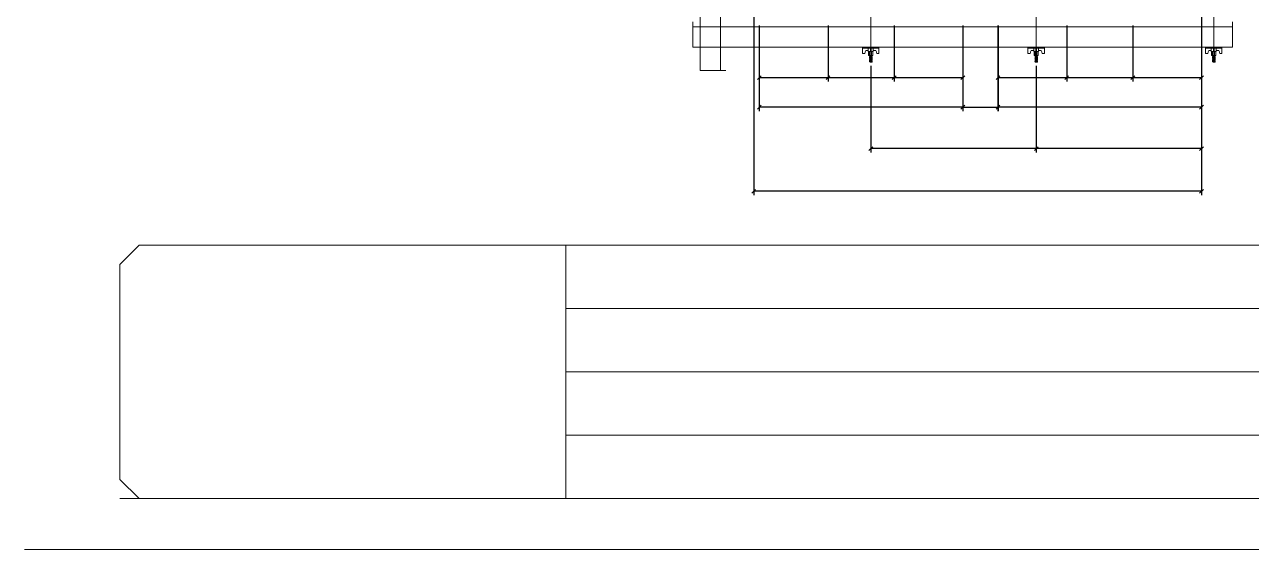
# Model space of a CAD drawing. Header units: metres. Extents: x 2743 to 9023, y 3809 to 6007.
# Drawn here: x 5940 to 6904, y 4957 to 5370 of the extents above; entities that cross this region are included whole.
import ezdxf

# ---------------------------------------------------------------- set-up
doc = ezdxf.new("R2010")
doc.units = ezdxf.units.M
for name, color, linetype in [('COTA', 7, 'Continuous'), ('Hachura', 7, 'Continuous'), ('Perfil Metálico', 7, 'Continuous'), ('SARRAFO DE PRESSAO', 7, 'Continuous')]:
    doc.layers.add(name, color=color, linetype=linetype)

msp = doc.modelspace()

# ---------------------------------------------------------------- linework, layer by layer
at = {"layer": 'COTA', "color": 241, "lineweight": 25}
for p, q in [((6512.9, 5383.17), (6512.9, 5235.77)), ((6864.89, 5383.13), (6864.89, 5235.77)), ((6864.89, 5383.13), (6864.89, 5269.3)), ((6517.27, 5369.13), (6517.27, 5325.2)), ((6517.27, 5369.13), (6517.27, 5301.91)), ((6571.27, 5369.13), (6571.27, 5325.2)), ((6571.27, 5369.13), (6571.27, 5325.2)), ((6623.27, 5369.13), (6623.27, 5325.2)), ((6623.27, 5369.13), (6623.27, 5325.2)), ((6677.27, 5369.14), (6677.27, 5325.2)), ((6677.27, 5369.14), (6677.27, 5301.91)), ((6677.29, 5369.13), (6677.29, 5301.91)), ((6704.87, 5369.13), (6704.87, 5325.2)), ((6704.87, 5369.13), (6704.87, 5301.91)), ((6704.89, 5369.17), (6704.89, 5301.91)), ((6758.87, 5369.13), (6758.87, 5325.2)), ((6758.87, 5369.13), (6758.87, 5325.2)), ((6810.87, 5369.13), (6810.87, 5325.2)), ((6810.87, 5369.13), (6810.87, 5325.2)), ((6864.87, 5369.14), (6864.87, 5325.2)), ((6864.89, 5369.13), (6864.89, 5301.91)), ((6604.96, 5337.37), (6604.96, 5269.3)), ((6734.96, 5337.37), (6734.96, 5269.3)), ((6734.96, 5337.37), (6734.96, 5269.3)), ((6517.27, 5328.2), (6571.27, 5328.2)), ((6571.27, 5328.2), (6623.27, 5328.2)), ((6623.27, 5328.2), (6677.27, 5328.2)), ((6704.87, 5328.2), (6758.87, 5328.2)), ((6758.87, 5328.2), (6810.87, 5328.2)), ((6810.87, 5328.2), (6864.87, 5328.2)), ((6677.27, 5304.91), (6517.27, 5304.91)), ((6677.29, 5304.91), (6704.89, 5304.91)), ((6864.89, 5304.91), (6704.87, 5304.91)), ((6734.96, 5272.3), (6604.96, 5272.3)), ((6864.89, 5272.3), (6734.96, 5272.3)), ((6864.89, 5238.77), (6512.9, 5238.77))]:
    msp.add_line(p, q, dxfattribs=at)
at = {"layer": 'COTA', "color": 0, "lineweight": 25}
for p, q in [((6518.77, 5329.7), (6515.77, 5326.7)), ((6569.77, 5326.7), (6572.77, 5329.7)), ((6572.77, 5329.7), (6569.77, 5326.7)), ((6621.77, 5326.7), (6624.77, 5329.7)), ((6624.77, 5329.7), (6621.77, 5326.7)), ((6675.77, 5326.7), (6678.77, 5329.7)), ((6706.37, 5329.7), (6703.37, 5326.7)), ((6757.37, 5326.7), (6760.37, 5329.7)), ((6760.37, 5329.7), (6757.37, 5326.7)), ((6809.37, 5326.7), (6812.37, 5329.7)), ((6812.37, 5329.7), (6809.37, 5326.7)), ((6863.37, 5326.7), (6866.37, 5329.7)), ((6518.77, 5306.41), (6515.77, 5303.41)), ((6675.77, 5303.41), (6678.77, 5306.41)), ((6678.79, 5306.41), (6675.79, 5303.41)), ((6706.37, 5306.41), (6703.37, 5303.41)), ((6703.39, 5303.41), (6706.39, 5306.41)), ((6863.39, 5303.41), (6866.39, 5306.41)), ((6606.46, 5273.8), (6603.46, 5270.8)), ((6736.46, 5273.8), (6733.46, 5270.8)), ((6733.46, 5270.8), (6736.46, 5273.8)), ((6863.39, 5270.8), (6866.39, 5273.8)), ((6514.4, 5240.27), (6511.4, 5237.27)), ((6863.39, 5237.27), (6866.39, 5240.27))]:
    msp.add_line(p, q, dxfattribs=at)
at = {"layer": 'Hachura', "color": 251, "lineweight": 9}
for p, q in [((6604.9, 5341.4), (6604.9, 5481.2)), ((6734.9, 5341.4), (6734.9, 5481.2)), ((6874.5, 5341.37), (6874.5, 5481.17))]:
    msp.add_line(p, q, dxfattribs=at)
at = {"layer": 'Hachura', "color": 0, "lineweight": 9}
for p, q in [((6598.44, 5352.17), (6611.34, 5352.17)), ((6598.44, 5351.27), (6598.44, 5352.17)), ((6611.34, 5351.27), (6598.44, 5351.27)), ((6598.44, 5351.27), (6598.44, 5347.01)), ((6598.44, 5347.01), (6600.12, 5347.01)), ((6598.58, 5351.25), (6598.58, 5352.18)), ((6598.79, 5351.25), (6598.79, 5352.18)), ((6599.13, 5351.25), (6599.13, 5352.18)), ((6599.39, 5352.17), (6607.21, 5352.17)), ((6599.59, 5351.25), (6599.59, 5352.18)), ((6600.12, 5347.01), (6600.7, 5349.22)), ((6600.43, 5351.25), (6600.43, 5352.18)), ((6601.01, 5349.47), (6602.96, 5349.47)), ((6601.87, 5351.25), (6601.87, 5352.17)), ((6602.96, 5348.69), (6602.96, 5351.27)), ((6606.83, 5348.69), (6602.96, 5348.69)), ((6602.96, 5348.69), (6603.21, 5348.69)), ((6602.96, 5348.69), (6603.21, 5348.69)), ((6603.21, 5348.69), (6603.21, 5345.47)), ((6603.21, 5345.53), (6606.57, 5345.53)), ((6603.21, 5345.47), (6606.57, 5345.47)), ((6606, 5343.43), (6603.83, 5344.51)), ((6606, 5342.27), (6603.83, 5343.35)), ((6603.89, 5344.74), (6606.03, 5343.67)), ((6603.89, 5343.58), (6606.03, 5342.51)), ((6603.92, 5351.4), (6603.92, 5351.83)), ((6603.99, 5345.47), (6603.99, 5348.69)), ((6603.99, 5344.82), (6603.99, 5345.47)), ((6605.92, 5344.5), (6603.99, 5345.47)), ((6603.99, 5344.82), (6605.92, 5343.85)), ((6603.99, 5343.87), (6603.99, 5344.31)), ((6605.92, 5343.34), (6603.99, 5344.31)), ((6603.99, 5343.87), (6603.99, 5343.66)), ((6603.99, 5343.66), (6605.92, 5342.69)), ((6603.99, 5343.14), (6603.99, 5342.5)), ((6605.92, 5342.18), (6603.99, 5343.14)), ((6604.69, 5349.27), (6604.69, 5351.27)), ((6604.76, 5345.47), (6606.03, 5344.83)), ((6604.89, 5351.27), (6606.83, 5351.27)), ((6604.9, 5351.27), (6604.9, 5352.17)), ((6605.02, 5345.47), (6605.92, 5345.02)), ((6605.2, 5351.27), (6605.2, 5349.27)), ((6606.18, 5351.27), (6605.54, 5351.27)), ((6605.54, 5345.47), (6605.54, 5348.69)), ((6605.85, 5352.02), (6605.85, 5351.59)), ((6605.85, 5351.59), (6605.85, 5351.38)), ((6605.92, 5345.47), (6605.92, 5345.02)), ((6605.92, 5344.5), (6605.92, 5343.85)), ((6605.92, 5343.34), (6605.92, 5342.69)), ((6605.92, 5342.91), (6605.92, 5342.69)), ((6611.34, 5351.27), (6606.18, 5351.27)), ((6606.57, 5345.47), (6606.57, 5348.69)), ((6606.83, 5351.27), (6606.83, 5348.69)), ((6608.77, 5349.47), (6606.83, 5349.47)), ((6607.93, 5351.25), (6607.93, 5352.18)), ((6609.66, 5347.01), (6609.08, 5349.22)), ((6609.35, 5351.25), (6609.35, 5352.18)), ((6611.34, 5347.01), (6609.66, 5347.01)), ((6610.19, 5351.25), (6610.19, 5352.18)), ((6610.65, 5351.25), (6610.65, 5352.18)), ((6610.99, 5351.25), (6610.99, 5352.18)), ((6611.2, 5351.25), (6611.2, 5352.18)), ((6611.34, 5352.17), (6611.34, 5347.04)), ((6728.44, 5352.17), (6741.34, 5352.17)), ((6728.44, 5351.27), (6728.44, 5352.17)), ((6741.34, 5351.27), (6728.44, 5351.27)), ((6728.44, 5351.27), (6728.44, 5347.01)), ((6728.44, 5347.01), (6730.12, 5347.01)), ((6728.58, 5351.25), (6728.58, 5352.18)), ((6728.79, 5351.25), (6728.79, 5352.18)), ((6729.13, 5351.25), (6729.13, 5352.18)), ((6729.39, 5352.17), (6737.21, 5352.17)), ((6729.59, 5351.25), (6729.59, 5352.18)), ((6730.12, 5347.01), (6730.7, 5349.22)), ((6730.43, 5351.25), (6730.43, 5352.18)), ((6731.01, 5349.47), (6732.96, 5349.47)), ((6731.87, 5351.25), (6731.87, 5352.17)), ((6732.96, 5348.69), (6732.96, 5351.27)), ((6736.83, 5348.69), (6732.96, 5348.69)), ((6732.96, 5348.69), (6733.21, 5348.69)), ((6732.96, 5348.69), (6733.21, 5348.69)), ((6733.21, 5348.69), (6733.21, 5345.47)), ((6733.21, 5345.53), (6736.57, 5345.53)), ((6733.21, 5345.47), (6736.57, 5345.47)), ((6736, 5343.43), (6733.83, 5344.51)), ((6736, 5342.27), (6733.83, 5343.35)), ((6733.89, 5344.74), (6736.03, 5343.67)), ((6733.89, 5343.58), (6736.03, 5342.51)), ((6733.92, 5351.4), (6733.92, 5351.83)), ((6733.99, 5345.47), (6733.99, 5348.69)), ((6733.99, 5344.82), (6733.99, 5345.47)), ((6735.92, 5344.5), (6733.99, 5345.47)), ((6733.99, 5344.82), (6735.92, 5343.85)), ((6733.99, 5343.87), (6733.99, 5344.31)), ((6735.92, 5343.34), (6733.99, 5344.31)), ((6733.99, 5343.87), (6733.99, 5343.66)), ((6733.99, 5343.66), (6735.92, 5342.69)), ((6733.99, 5343.14), (6733.99, 5342.5)), ((6735.92, 5342.18), (6733.99, 5343.14)), ((6734.69, 5349.27), (6734.69, 5351.27)), ((6734.76, 5345.47), (6736.03, 5344.83)), ((6734.89, 5351.27), (6736.83, 5351.27)), ((6734.9, 5351.27), (6734.9, 5352.17)), ((6735.02, 5345.47), (6735.92, 5345.02)), ((6735.2, 5351.27), (6735.2, 5349.27)), ((6736.18, 5351.27), (6735.54, 5351.27)), ((6735.54, 5345.47), (6735.54, 5348.69)), ((6735.85, 5352.02), (6735.85, 5351.59)), ((6735.85, 5351.59), (6735.85, 5351.38)), ((6735.92, 5345.47), (6735.92, 5345.02)), ((6735.92, 5344.5), (6735.92, 5343.85)), ((6735.92, 5343.34), (6735.92, 5342.69)), ((6735.92, 5342.91), (6735.92, 5342.69)), ((6741.34, 5351.27), (6736.18, 5351.27)), ((6736.57, 5345.47), (6736.57, 5348.69)), ((6736.83, 5351.27), (6736.83, 5348.69)), ((6738.77, 5349.47), (6736.83, 5349.47)), ((6737.93, 5351.25), (6737.93, 5352.18)), ((6739.66, 5347.01), (6739.08, 5349.22)), ((6739.35, 5351.25), (6739.35, 5352.18)), ((6741.34, 5347.01), (6739.66, 5347.01)), ((6740.19, 5351.25), (6740.19, 5352.18)), ((6740.65, 5351.25), (6740.65, 5352.18)), ((6740.99, 5351.25), (6740.99, 5352.18)), ((6741.2, 5351.25), (6741.2, 5352.18)), ((6741.34, 5352.17), (6741.34, 5347.04)), ((6868.05, 5352.17), (6880.94, 5352.17)), ((6868.05, 5351.27), (6868.05, 5352.17)), ((6880.95, 5351.27), (6868.05, 5351.27)), ((6868.05, 5351.27), (6868.05, 5347.01)), ((6868.05, 5347.01), (6869.73, 5347.01)), ((6868.19, 5351.25), (6868.19, 5352.18)), ((6868.4, 5351.25), (6868.4, 5352.18)), ((6868.73, 5351.25), (6868.73, 5352.18)), ((6869, 5352.17), (6876.82, 5352.17)), ((6869.2, 5351.25), (6869.2, 5352.18)), ((6869.73, 5347.01), (6870.31, 5349.22)), ((6870.04, 5351.25), (6870.04, 5352.18)), ((6870.62, 5349.47), (6872.57, 5349.47)), ((6871.47, 5351.25), (6871.47, 5352.17)), ((6872.56, 5348.69), (6872.56, 5351.27)), ((6876.43, 5348.69), (6872.56, 5348.69)), ((6872.56, 5348.69), (6872.82, 5348.69)), ((6872.56, 5348.69), (6872.82, 5348.69)), ((6872.82, 5348.69), (6872.82, 5345.47)), ((6872.82, 5345.53), (6876.17, 5345.53)), ((6872.82, 5345.47), (6876.17, 5345.47)), ((6875.6, 5343.43), (6873.44, 5344.51)), ((6875.6, 5342.27), (6873.44, 5343.35)), ((6873.5, 5344.74), (6875.64, 5343.67)), ((6873.5, 5343.58), (6875.64, 5342.51)), ((6873.52, 5351.4), (6873.52, 5351.83)), ((6873.59, 5345.47), (6873.59, 5348.69)), ((6873.59, 5344.82), (6873.59, 5345.47)), ((6875.53, 5344.5), (6873.59, 5345.47)), ((6873.59, 5344.82), (6875.53, 5343.85)), ((6873.59, 5343.87), (6873.59, 5344.31)), ((6875.53, 5343.34), (6873.59, 5344.31)), ((6873.59, 5343.87), (6873.59, 5343.66)), ((6873.59, 5343.66), (6875.53, 5342.69)), ((6873.59, 5343.14), (6873.59, 5342.5)), ((6875.53, 5342.18), (6873.59, 5343.14)), ((6874.29, 5349.27), (6874.29, 5351.27)), ((6874.37, 5345.47), (6875.64, 5344.83)), ((6874.5, 5351.27), (6874.5, 5352.17)), ((6874.5, 5351.27), (6876.43, 5351.27)), ((6874.63, 5345.47), (6875.53, 5345.02)), ((6874.81, 5351.27), (6874.81, 5349.27)), ((6875.79, 5351.27), (6875.14, 5351.27)), ((6875.14, 5345.47), (6875.14, 5348.69)), ((6875.46, 5352.02), (6875.46, 5351.59)), ((6875.46, 5351.59), (6875.46, 5351.38)), ((6875.53, 5345.47), (6875.53, 5345.02)), ((6875.53, 5344.5), (6875.53, 5343.85)), ((6875.53, 5343.34), (6875.53, 5342.69)), ((6875.53, 5342.91), (6875.53, 5342.69)), ((6880.95, 5351.27), (6875.79, 5351.27)), ((6876.17, 5345.47), (6876.17, 5348.69)), ((6876.43, 5351.27), (6876.43, 5348.69)), ((6878.38, 5349.47), (6876.43, 5349.47)), ((6877.54, 5351.25), (6877.54, 5352.18)), ((6879.27, 5347.01), (6878.69, 5349.22)), ((6878.95, 5351.25), (6878.95, 5352.18)), ((6880.95, 5347.01), (6879.27, 5347.01)), ((6879.8, 5351.25), (6879.8, 5352.18)), ((6880.26, 5351.25), (6880.26, 5352.18)), ((6880.6, 5351.25), (6880.6, 5352.18)), ((6880.81, 5351.25), (6880.81, 5352.18)), ((6880.94, 5352.17), (6880.94, 5347.04)), ((6606, 5341.11), (6603.83, 5342.19)), ((6604.5, 5340.69), (6603.83, 5341.03)), ((6603.89, 5342.42), (6606.03, 5341.35)), ((6603.89, 5341.26), (6605.02, 5340.69)), ((6603.99, 5342.5), (6605.92, 5341.53)), ((6605.92, 5341.02), (6603.99, 5341.98)), ((6603.99, 5341.34), (6603.99, 5341.98)), ((6605.92, 5341.02), (6603.99, 5341.98)), ((6603.99, 5341.34), (6605.28, 5340.69)), ((6604.25, 5340.69), (6603.99, 5340.82)), ((6603.99, 5340.7), (6604.31, 5340.37)), ((6603.99, 5340.7), (6605.92, 5340.7)), ((6605.6, 5340.37), (6604.31, 5340.37)), ((6605.92, 5340.7), (6605.6, 5340.37)), ((6605.92, 5342.18), (6605.92, 5341.53)), ((6605.92, 5341.02), (6605.92, 5340.69)), ((6736, 5341.11), (6733.83, 5342.19)), ((6734.5, 5340.69), (6733.83, 5341.03)), ((6733.89, 5342.42), (6736.03, 5341.35)), ((6733.89, 5341.26), (6735.02, 5340.69)), ((6733.99, 5342.5), (6735.92, 5341.53)), ((6735.92, 5341.02), (6733.99, 5341.98)), ((6733.99, 5341.34), (6733.99, 5341.98)), ((6735.92, 5341.02), (6733.99, 5341.98)), ((6733.99, 5341.34), (6735.28, 5340.69)), ((6734.25, 5340.69), (6733.99, 5340.82)), ((6733.99, 5340.7), (6734.31, 5340.37)), ((6733.99, 5340.7), (6735.92, 5340.7)), ((6735.6, 5340.37), (6734.31, 5340.37)), ((6735.92, 5340.7), (6735.6, 5340.37)), ((6735.92, 5342.18), (6735.92, 5341.53)), ((6735.92, 5341.02), (6735.92, 5340.69)), ((6875.6, 5341.11), (6873.44, 5342.19)), ((6874.11, 5340.69), (6873.44, 5341.03)), ((6873.5, 5342.42), (6875.64, 5341.35)), ((6873.5, 5341.26), (6874.63, 5340.69)), ((6873.59, 5342.5), (6875.53, 5341.53)), ((6875.53, 5341.02), (6873.59, 5341.98)), ((6873.59, 5341.34), (6873.59, 5341.98)), ((6875.53, 5341.02), (6873.59, 5341.98)), ((6873.59, 5341.34), (6874.88, 5340.69)), ((6873.85, 5340.69), (6873.59, 5340.82)), ((6873.6, 5340.7), (6873.92, 5340.37)), ((6873.6, 5340.7), (6875.53, 5340.7)), ((6875.21, 5340.37), (6873.92, 5340.37)), ((6875.53, 5340.7), (6875.21, 5340.37)), ((6875.53, 5342.18), (6875.53, 5341.53)), ((6875.53, 5341.02), (6875.53, 5340.69))]:
    msp.add_line(p, q, dxfattribs=at)
at = {"layer": 'Perfil Metálico', "color": 224, "lineweight": 18}
for points in [[(6490.89, 5884.11), (6470.89, 5884.11), (6470.89, 5333.85), (6490.89, 5333.85)], [(6474.89, 5333.85), (6486.89, 5333.85), (6486.89, 5884.11), (6474.89, 5884.11)], [(6464.99, 5372.17), (6464.99, 5352.17), (6889.26, 5352.17), (6889.26, 5372.17)], [(6889.26, 5356.17), (6889.26, 5368.17), (6464.99, 5368.17), (6464.99, 5356.17)]]:
    msp.add_lwpolyline(points, dxfattribs=at)
at = {"layer": 'SARRAFO DE PRESSAO', "color": 30, "lineweight": 9}
for p, q in [((6365.32, 4997.09), (6365.32, 5196.33)), ((6365.32, 5146.52), (7384.74, 5146.52)), ((6365.32, 5096.71), (7288.74, 5096.71)), ((6365.32, 5046.9), (7288.74, 5046.9))]:
    msp.add_line(p, q, dxfattribs=at)
at = {"layer": 'SARRAFO DE PRESSAO', "color": 251, "lineweight": 9}
msp.add_lwpolyline([(5939.74, 4957.09), (7424.74, 4957.09), (7424.74, 6007.09), (5939.74, 6007.09)], dxfattribs=at)
at = {"layer": 'SARRAFO DE PRESSAO', "color": 30, "lineweight": 9}
for points in [[(6014.74, 4997.09), (7384.74, 4997.09), (7384.74, 5967.09), (6014.74, 5967.09)], [(7384.74, 4997.09), (7384.74, 5181.33), (7369.74, 5196.33), (6029.74, 5196.33), (6014.74, 5181.33), (6014.74, 5012.09), (6029.74, 4997.09), (7384.74, 4997.09)]]:
    msp.add_lwpolyline(points, dxfattribs=at)

doc.saveas('drawing.dxf')
